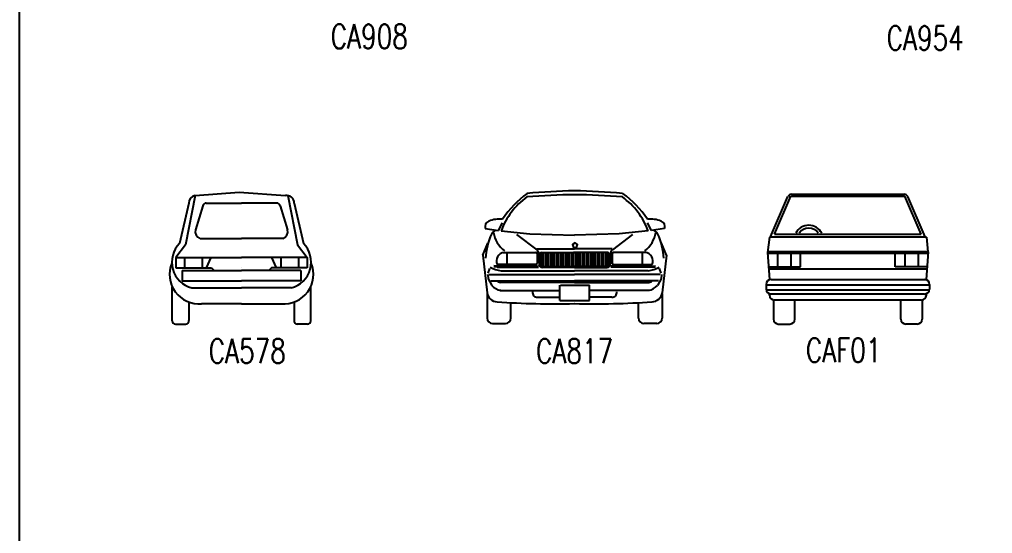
# Model space of a CAD drawing. Extents: x 2 to 154, y 3 to 64.
# Drawn here: x 1.9 to 16.97, y 25.54 to 33.51 of the extents above; entities that cross this region are included whole.
import ezdxf
from ezdxf.enums import TextEntityAlignment as Align

# ---------------------------------------------------------------- set-up
doc = ezdxf.new("R2010")
doc.units = 0
doc.header["$LTSCALE"] = 1000
doc.header["$MEASUREMENT"] = 0
doc.layers.get('0').update_dxf_attribs({"linetype": 'CONTINUOUS'})
doc.styles.add('L', font='ROMANS.SHX', dxfattribs={"height": 250})

# ---------------------------------------------------------------- blocks, each defined once
blk = doc.blocks.new('C21')
for p, q in [((-0.4167, 1.1227), (-0.5067, 0.6679)), ((-0.4167, 1.1227), (-0.0151, 1.1513)), ((-0.0145, 1.1513), (0.4111, 1.1227)), ((0.4316, 1.1227), (0.5216, 0.6679)), ((-0.4767, 1.0526), (-0.5608, 0.6811)), ((-0.3477, 1.0277), (-0.4157, 0.8063)), ((-0.3159, 1.0526), (0.0075, 1.0526)), ((0.3308, 1.0526), (0.0075, 1.0526)), ((0.3626, 1.0277), (0.4306, 0.8063)), ((0.4916, 1.0526), (0.5757, 0.6811)), ((-0.3732, 0.7283), (0.0075, 0.7283)), ((0.3882, 0.7283), (0.0075, 0.7283)), ((-0.5067, 0.6679), (-0.595, 0.5538)), ((0.5216, 0.6679), (0.6099, 0.5538)), ((-0.595, 0.5538), (0.0075, 0.5538)), ((-0.595, 0.5538), (-0.595, 0.4566)), ((-0.515, 0.5538), (-0.515, 0.4566)), ((-0.3532, 0.5538), (-0.3532, 0.4566)), ((-0.3146, 0.4566), (-0.2699, 0.5538)), ((0.6099, 0.5538), (0.0075, 0.5538)), ((0.3295, 0.4566), (0.2848, 0.5538)), ((0.3681, 0.5538), (0.3681, 0.4566)), ((0.5299, 0.5538), (0.5299, 0.4566)), ((0.6099, 0.5538), (0.6099, 0.4566)), ((-0.595, 0.4566), (-0.2683, 0.4566)), ((-0.2683, 0.4566), (-0.2447, 0.4336)), ((0.0066, 0.4566), (0.0075, 0.4566)), ((0.0083, 0.4566), (0.0075, 0.4566)), ((0.2832, 0.4566), (0.2596, 0.4336)), ((0.6099, 0.4566), (0.2832, 0.4566)), ((-0.5373, 0.433), (-0.5373, 0.3375)), ((-0.5373, 0.433), (0.0075, 0.433)), ((0.5522, 0.433), (0.0075, 0.433)), ((0.5522, 0.433), (0.5522, 0.3375)), ((-0.6274, -0.0285), (-0.6274, 0.2837)), ((-0.5373, 0.3375), (0.0075, 0.3375)), ((-0.4483, 0.274), (0.0075, 0.274)), ((0.5522, 0.3375), (0.0075, 0.3375)), ((0.4633, 0.274), (0.0075, 0.274)), ((0.6423, -0.0285), (0.6423, 0.2837)), ((-0.4751, 0.1438), (-0.4751, -0.026)), ((0.0075, 0.1286), (-0.3587, 0.1286)), ((0.0075, 0.1286), (0.3736, 0.1286)), ((0.49, 0.1438), (0.49, -0.026)), ((-0.5985, -0.0582), (-0.5039, -0.0582)), ((0.6134, -0.0582), (0.5188, -0.0582))]:
    blk.add_line(p, q)
for centre, radius, start, end in [((-0.4061, 1.0528), 0.0705, 98.9224, 180.21139), ((0.421, 1.0528), 0.0705, 359.78861, 98.13445), ((-0.3153, 1.0191), 0.0335, 90.99166, 165.06751), ((0.3303, 1.0191), 0.0335, 14.93249, 89.00834), ((-0.3503, 0.7913), 0.0671, 167.09986, 249.98065), ((0.3652, 0.7913), 0.0671, 290.01935, 12.90014), ((-0.3887, 0.5096), 0.243, 135.08149, 255.79812), ((0.4036, 0.5096), 0.243, 284.20188, 44.91851), ((-0.3828, 0.3972), 0.2697, 157.4278, 275.12309), ((0.3977, 0.3972), 0.2697, 264.87691, 22.5722), ((-0.5985, -0.0292), 0.029, 180, 270), ((-0.5039, -0.0292), 0.029, 269.99988, 6.41093), ((0.5188, -0.0292), 0.029, 173.58907, 270.00012), ((0.6134, -0.0292), 0.029, 270, 0)]:
    blk.add_arc(centre, radius, start, end)
blk = doc.blocks.new('Ca578')
blk.add_blockref('C21', (-0.0599, 0.0278))
blk = doc.blocks.new('OG2')
for p, q in [((-0.6457, 0.8051), (-0.6118, 0.8698)), ((0.67, 0.8051), (0.6362, 0.8698)), ((-0.7593, 0.822), (-0.6457, 0.8051)), ((-0.624, 0.8005), (-0.375, 0.7767)), ((-0.4896, 0.7713), (-0.3157, 0.6382)), ((-0.375, 0.7767), (0.0092, 0.7658)), ((0.3934, 0.7767), (0.0092, 0.7658)), ((0.5081, 0.7713), (0.3342, 0.6382)), ((0.6425, 0.8005), (0.3934, 0.7767)), ((0.7836, 0.822), (0.67, 0.8051)), ((-0.7799, 0.5925), (-0.7365, 0.6968)), ((0.7984, 0.5925), (0.755, 0.6968)), ((-0.7799, 0.5925), (-0.7444, 0.2681)), ((-0.6047, 0.6149), (-0.3258, 0.6149)), ((-0.5726, 0.6127), (-0.5726, 0.511)), ((-0.3147, 0.6462), (0.0092, 0.6462)), ((-0.3137, 0.6027), (-0.3137, 0.5236)), ((-0.297, 0.6027), (-0.297, 0.5163)), ((-0.286, 0.6027), (-0.286, 0.5124)), ((-0.2764, 0.6087), (-0.2764, 0.4984)), ((-0.2738, 0.6149), (0.0202, 0.6149)), ((-0.2579, 0.6087), (-0.2579, 0.4984)), ((-0.2395, 0.6087), (-0.2395, 0.4984)), ((-0.2211, 0.6087), (-0.2211, 0.4984)), ((-0.2026, 0.6087), (-0.2026, 0.4984)), ((-0.1842, 0.6087), (-0.1842, 0.4984)), ((-0.1658, 0.6087), (-0.1658, 0.4984)), ((-0.1474, 0.6087), (-0.1474, 0.4984)), ((-0.1289, 0.6087), (-0.1289, 0.4984)), ((-0.1105, 0.6087), (-0.1105, 0.4984)), ((-0.0921, 0.6087), (-0.0921, 0.4984)), ((-0.0736, 0.6087), (-0.0736, 0.4984)), ((-0.0552, 0.6087), (-0.0552, 0.4984)), ((-0.0368, 0.6087), (-0.0368, 0.4984)), ((-0.0184, 0.6087), (-0.0184, 0.4984)), ((0.2923, 0.6149), (-0.0017, 0.6149)), ((0.0001, 0.6087), (0.0001, 0.4984)), ((0.3332, 0.6462), (0.0092, 0.6462)), ((0.0184, 0.6087), (0.0184, 0.4984)), ((0.0369, 0.6087), (0.0369, 0.4984)), ((0.0553, 0.6087), (0.0553, 0.4984)), ((0.0737, 0.6087), (0.0737, 0.4984)), ((0.0921, 0.6087), (0.0921, 0.4984)), ((0.1106, 0.6087), (0.1106, 0.4984)), ((0.129, 0.6087), (0.129, 0.4984)), ((0.1474, 0.6087), (0.1474, 0.4984)), ((0.1659, 0.6087), (0.1659, 0.4984)), ((0.1843, 0.6087), (0.1843, 0.4984)), ((0.2027, 0.6087), (0.2027, 0.4984)), ((0.2211, 0.6087), (0.2211, 0.4984)), ((0.2396, 0.6087), (0.2396, 0.4984)), ((0.258, 0.6087), (0.258, 0.4984)), ((0.2764, 0.6087), (0.2764, 0.4984)), ((0.2949, 0.6087), (0.2949, 0.4984)), ((0.3045, 0.6027), (0.3045, 0.5124)), ((0.3155, 0.6027), (0.3155, 0.5163)), ((0.3322, 0.6027), (0.3322, 0.5236)), ((0.6232, 0.6149), (0.3443, 0.6149)), ((0.5911, 0.6127), (0.5911, 0.511)), ((0.7984, 0.5925), (0.7629, 0.2681)), ((-0.3248, 0.5114), (-0.6566, 0.5114)), ((0.3433, 0.5114), (0.6751, 0.5114)), ((-0.7387, 0.4264), (-0.7346, 0.3893)), ((-0.7352, 0.4369), (-0.7212, 0.4789)), ((-0.7256, 0.4264), (0.0092, 0.4264)), ((-0.6571, 0.4975), (-0.6863, 0.4999)), ((-0.6571, 0.4894), (-0.6863, 0.4917)), ((-0.6571, 0.4975), (-0.3017, 0.4975)), ((-0.6571, 0.4894), (-0.3017, 0.4894)), ((-0.6241, 0.4584), (0.0092, 0.4584)), ((0.0092, 0.4848), (-0.2705, 0.4848)), ((-0.2645, 0.4938), (0.009, 0.4938)), ((0.0092, 0.4848), (0.289, 0.4848)), ((0.6425, 0.4584), (0.0092, 0.4584)), ((0.7441, 0.4264), (0.0092, 0.4264)), ((0.283, 0.4938), (0.0095, 0.4938)), ((0.6756, 0.4975), (0.3202, 0.4975)), ((0.6756, 0.4894), (0.3202, 0.4894)), ((0.6756, 0.4975), (0.7048, 0.4999)), ((0.6756, 0.4894), (0.7048, 0.4917)), ((0.7537, 0.4369), (0.7397, 0.4789)), ((0.7572, 0.4264), (0.7531, 0.3893)), ((-0.7346, 0.3893), (-0.7038, 0.332)), ((-0.7114, 0.3716), (0.0092, 0.3716)), ((0.0092, 0.3579), (-0.6292, 0.3579)), ((0.7299, 0.3716), (0.0092, 0.3716)), ((0.0092, 0.3579), (0.6477, 0.3579)), ((0.7531, 0.3893), (0.7223, 0.332)), ((-0.7433, 0.2626), (-0.7433, 0.051)), ((-0.6333, 0.2895), (-0.1172, 0.2895)), ((-0.1172, 0.2017), (-0.1172, 0.3336)), ((-0.1134, 0.3336), (0.1357, 0.3336)), ((0.1357, 0.2017), (0.1357, 0.3336)), ((0.6518, 0.2895), (0.1357, 0.2895)), ((0.7618, 0.2626), (0.7618, 0.051)), ((-0.5401, 0.051), (-0.5401, 0.1847)), ((-0.3102, 0.2299), (-0.1172, 0.2299)), ((-0.1172, 0.2017), (0.1357, 0.2017)), ((0.3287, 0.2299), (0.1357, 0.2299)), ((0.5585, 0.051), (0.5585, 0.1847)), ((-0.6966, 0.0044), (-0.5867, 0.0044)), ((0.7151, 0.0044), (0.6052, 0.0044))]:
    blk.add_line(p, q)
blk.add_lwpolyline([(0.0128, 0.6983), (-0.0085, 0.6828), (-0.0003, 0.6578), (0.026, 0.6578), (0.0341, 0.6828)], close=True)
for centre, radius, start, end in [((-0.027, 0.5773), 0.6374, 125.97383, 159.501), ((0.1393, 0.3976), 0.9042, 126.61558, 146.05497), ((0.0541, -3.4462), 4.5919, 90.56027, 95.70588), ((0.0541, -4.3309), 5.4431, 90.47266, 94.80088), ((-0.0357, -3.4462), 4.5919, 84.29412, 89.43973), ((-0.0357, -4.3309), 5.4431, 85.19912, 89.52734), ((0.0455, 0.5773), 0.6374, 20.499, 54.02617), ((-0.1149, 0.3976), 0.9042, 33.94503, 53.38442), ((-0.7108, 0.8375), 0.0509, 111.7916, 197.80775), ((-0.6329, 0.6426), 0.2609, 85.15136, 111.7916), ((0.6572, 0.6426), 0.2609, 68.2084, 94.84864), ((0.7352, 0.8375), 0.0509, 342.19225, 68.2084), ((-0.1232, 0.5178), 0.6371, 156.28812, 175.70319), ((-0.6479, 0.7447), 0.0655, 113.38757, 153.44878), ((-0.4335, 0.8335), 0.2598, 190.28323, 231.62167), ((0.452, 0.8335), 0.2598, 308.37833, 349.71677), ((-0.1149, 0.3976), 0.9042, 26.7702, 27.0056), ((0.6663, 0.7447), 0.0655, 26.55122, 66.61243), ((0.1416, 0.5178), 0.6371, 4.27182, 23.71188), ((-0.589, 0.5421), 0.0743, 97.13475, 204.47147), ((-0.326, 0.6027), 0.0122, 0, 90), ((-0.3598, 0.5929), 0.0636, 8.86284, 44.80664), ((-0.2738, 0.6027), 0.0122, 90, 180), ((0.2923, 0.6027), 0.0122, 0, 90), ((0.3783, 0.5929), 0.0636, 135.19336, 171.13716), ((0.3444, 0.6027), 0.0122, 90, 180), ((0.6075, 0.5421), 0.0743, 335.52853, 82.86525), ((-0.326, 0.5236), 0.0122, 270, 0), ((-0.2655, 0.5159), 0.0315, 177.66097, 260.94946), ((-0.2642, 0.5159), 0.0221, 189.06569, 269.16736), ((0.2827, 0.5159), 0.0221, 270.83264, 350.93431), ((0.284, 0.5159), 0.0315, 279.05054, 2.33903), ((0.3444, 0.5236), 0.0122, 180, 270), ((-0.611, 0.6479), 0.1899, 236.23108, 266.06511), ((0.6295, 0.6479), 0.1899, 273.93489, 303.76892), ((-0.6292, 0.3969), 0.0391, 220.39073, 270), ((0.6477, 0.3969), 0.0391, 270, 319.60927), ((-0.6512, 0.2848), 0.0947, 190.15663, 266.3997), ((-0.6084, 0.4153), 0.1266, 221.13708, 261.60384), ((-0.3133, 0.2695), 0.0396, 170.50561, 274.50546), ((0.3318, 0.2695), 0.0396, 265.49454, 9.49439), ((0.6269, 0.4153), 0.1266, 278.39616, 318.86292), ((0.6697, 0.2848), 0.0947, 273.6003, 349.84337), ((-0.1599, 7.5378), 7.3644, 266.12905, 271.30441), ((0.1784, 7.5378), 7.3644, 268.69559, 273.87095), ((-0.6966, 0.051), 0.0466, 180, 270), ((-0.5867, 0.051), 0.0466, 270, 0), ((0.6052, 0.051), 0.0466, 180, 270), ((0.7151, 0.051), 0.0466, 270, 0)]:
    blk.add_arc(centre, radius, start, end)
blk = doc.blocks.new('Ca817')
blk.add_blockref('OG2', (-0.1184, 0))
blk = doc.blocks.new('AUTO-27')
for p, q in [((-0.798, 0.9), (-0.618, 1.316)), ((-0.588, 1.32), (0.587, 1.32)), ((-0.581, 1.34), (0.581, 1.34)), ((0.797, 0.9), (0.618, 1.316)), ((-0.81, 0.898), (-0.828, 0.74)), ((0.81, 0.898), (-0.81, 0.898)), ((0.81, 0.898), (0.827, 0.745)), ((-0.828, 0.74), (-0.808, 0.46)), ((0.828, 0.745), (-0.827, 0.745)), ((0.822, 0.73), (-0.818, 0.73)), ((-0.728, 0.745), (-0.728, 0.59)), ((-0.588, 0.745), (-0.588, 0.59)), ((-0.488, 0.59), (-0.488, 0.745)), ((0.487, 0.59), (0.487, 0.745)), ((0.587, 0.745), (0.587, 0.59)), ((0.727, 0.745), (0.727, 0.59)), ((0.828, 0.745), (0.807, 0.46)), ((-0.817, 0.59), (-0.488, 0.59)), ((-0.808, 0.57), (0.812, 0.57)), ((0.817, 0.59), (0.487, 0.59)), ((-0.843, 0.41), (-0.843, 0.36)), ((-0.793, 0.46), (0.807, 0.46)), ((0.842, 0.41), (0.842, 0.36)), ((0.842, 0.4), (-0.843, 0.4)), ((0.841, 0.35), (-0.841, 0.35)), ((-0.81, 0.298), (-0.81, 0.313)), ((-0.81, 0.298), (-0.81, 0.31)), ((0.792, 0.31), (-0.81, 0.31)), ((0.81, 0.298), (0.81, 0.313)), ((-0.768, 0.25), (-0.768, 0.05)), ((0.76, 0.248), (-0.76, 0.248)), ((-0.548, 0.05), (-0.548, 0.25)), ((0.547, 0.05), (0.547, 0.25)), ((0.767, 0.25), (0.767, 0.05)), ((-0.718, 0), (-0.598, 0)), ((0.717, 0), (0.597, 0))]:
    blk.add_line(p, q)
for points in [[(-0.758, 0.93), (-0.588, 1.32)], [(0.757, 0.93), (0.587, 1.32)], [(-0.758, 0.93), (0.757, 0.93)]]:
    blk.add_lwpolyline(points)
for centre, radius, start, end in [((-0.581, 1.3), 0.04, 90, 156.6444), ((0.581, 1.3), 0.04, 23.3556, 90), ((-0.793, 0.41), 0.05, 90, 180), ((0.792, 0.41), 0.05, 0, 90), ((-0.793, 0.36), 0.05, 180, 270), ((0.792, 0.36), 0.05, 270, 0), ((-0.76, 0.298), 0.05, 180, 270), ((0.76, 0.298), 0.05, 270, 0), ((-0.718, 0.05), 0.05, 180, 270), ((-0.598, 0.05), 0.05, 270, 0), ((0.597, 0.05), 0.05, 180, 270), ((0.717, 0.05), 0.05, 270, 0)]:
    blk.add_arc(centre, radius, start, end)
blk = doc.blocks.new('CAF01')
at = {"color": 0, "linetype": 'ByBlock'}
for radius, start, end in [(150, 27.1103, 152.8897), (120, 34.7246, 145.2754)]:
    blk.add_arc((-404, -469), radius, start, end, dxfattribs=at)
at = {"color": 0, "linetype": 'ByBlock', "xscale": 1000, "yscale": 1000, "zscale": 1000}
blk.add_blockref('AUTO-27', (0, -1340), dxfattribs=at)

msp = doc.modelspace()

# ---------------------------------------------------------------- linework, layer by layer
at = {"color": 1, "linetype": 'ByBlock', "lineweight": -2}
msp.add_lwpolyline([(1.901, 64.4), (49.201, 64.4), (49.201, 2.8), (1.901, 2.8)], close=True, dxfattribs=at)

# ---------------------------------------------------------------- block references
at = {"color": 0, "linetype": 'ByBlock', "lineweight": -2}
for name, p, xscale, yscale, zscale in [('Ca578', (5.427, 28.838), 1.6875, 1.6875, 1.6875), ('Ca817', (10.693, 28.788), 1.8, 1.8, 1.8), ('CAF01', (14.727, 30.797), 0.0015, 0.0015, 0.0015)]:
    msp.add_blockref(name, p, dxfattribs=dict(at, xscale=xscale, yscale=yscale, zscale=zscale))

# ---------------------------------------------------------------- texts
at = {"color": 0, "linetype": 'ByBlock', "lineweight": -2, "style": 'L', "width": 0.75}
for s, p in [('CA908', (7.317, 33.243)), ('CA954', (15.925, 33.219)), ('CA578', (5.428, 28.369)), ('CA817', (10.496, 28.369)), ('CAF01', (14.662, 28.383))]:
    msp.add_text(s, height=0.375, dxfattribs=at).set_placement(p, align=Align.MIDDLE)

doc.saveas('drawing.dxf')
